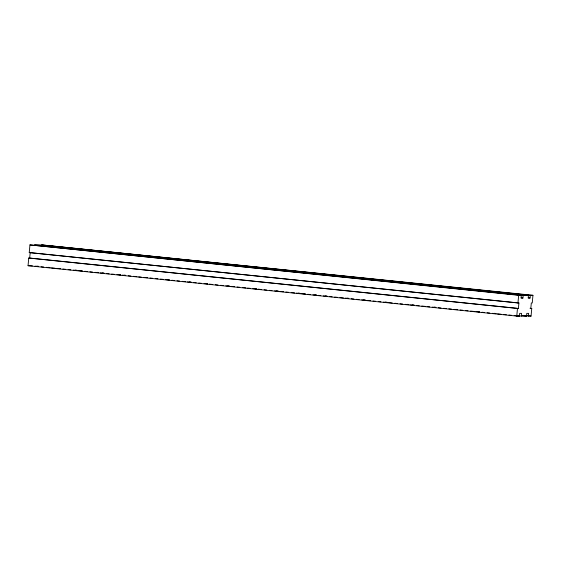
<?xml version="1.0" encoding="UTF-8"?>
<svg xmlns="http://www.w3.org/2000/svg" width="561" height="561" viewBox="0 0 561 561"><rect width="100%" height="100%" fill="white"/><g stroke="black" fill="none" stroke-linecap="round" stroke-linejoin="round"><path stroke-width="0.84" d="M516.057 315.562L521.281 316.102L521.534 313.368L519.654 313.368L519.402 316.102L516.772 316.102L28.05 265.704L28.744 258.039L29.684 258.039L518.406 308.438L518.904 302.968L29.242 252.569L29.943 244.905L521.295 295.303L521.05 298.038L522.922 298.038L523.175 295.296L528.441 295.296L528.189 298.031L530.068 298.031L530.32 295.296L532.95 295.296L532.256 302.961L531.316 302.961L530.818 308.431L531.758 308.431L531.057 316.095L523.196 315.555M29.684 258.039L30.182 252.569M516.772 316.102L517.466 308.438L518.406 308.438M29.242 252.569L517.964 302.968L518.666 295.303L521.295 295.303M521.281 316.102L526.548 316.095L526.793 313.361L528.672 313.361L528.427 316.095M28.05 265.704L32.426 265.886M517.964 302.968L518.904 302.968M532.95 295.296L41.598 244.898L530.32 295.296M528.441 295.296L39.719 244.898L34.452 244.905L523.175 295.296M29.943 244.905L518.666 295.303M528.329 297.849L530.068 298.031M521.183 297.856L522.922 298.038M530.012 308.248L531.758 308.431M28.744 258.039L517.466 308.438M525.832 315.555L531.057 316.095M521.316 315.562L526.548 316.095M36.914 266.152L38.66 266.335M48.239 267.324L49.985 267.499M58.695 268.396L60.441 268.579M75.251 270.107L76.99 270.283M80.475 270.647L82.215 270.823M97.025 272.351L98.771 272.534M102.256 272.891L103.995 273.067M118.806 274.595L120.545 274.778M124.03 275.135L125.776 275.318M145.811 277.379L147.557 277.562M167.592 279.63L169.331 279.806M189.373 281.874L191.112 282.057M205.922 283.578L207.661 283.761M227.703 285.83L229.442 286.005M254.708 288.613L256.447 288.789M276.489 290.857L278.228 291.04M281.713 291.397L283.452 291.573M298.263 293.101L300.009 293.284M303.494 293.641L305.233 293.824M314.819 294.813L316.558 294.988M325.268 295.885L327.014 296.068M347.049 298.136L348.795 298.312M363.598 299.84L365.344 300.023M368.829 300.38L370.569 300.563M385.379 302.084L387.125 302.267M407.16 304.335L408.899 304.511M412.384 304.868L414.13 305.051M434.165 307.119L435.911 307.295M455.946 309.363L457.685 309.546M477.727 311.607L479.466 311.79M494.276 313.319L496.015 313.494M35.041 266.152L38.52 266.51M41.135 266.784L43.751 267.05M46.367 267.324L49.845 267.681M51.591 267.863L55.076 268.221M56.815 268.396L60.3 268.761M62.916 269.028L65.532 269.301M68.14 269.568L70.756 269.834M73.372 270.107L76.857 270.465M78.596 270.647L82.081 271.005M84.697 271.272L87.306 271.545M89.921 271.812L92.537 272.085M95.146 272.351L98.631 272.709M100.377 272.891L103.862 273.249M106.471 273.523L109.086 273.789M111.702 274.063L114.311 274.329M116.926 274.595L120.412 274.96M122.151 275.135L125.636 275.5M128.252 275.767L130.867 276.033M133.476 276.307L136.961 276.664M138.707 276.846L141.323 277.113M143.932 277.386L147.417 277.744M150.032 278.011L152.641 278.284M155.257 278.551L157.872 278.817M160.488 279.09L163.097 279.357M165.712 279.63L169.198 279.988M171.813 280.255L174.422 280.528M177.038 280.795L179.653 281.068M182.262 281.334L185.747 281.692M187.493 281.874L190.978 282.232M193.587 282.506L196.203 282.772M198.818 283.046L201.427 283.312M204.043 283.578L207.528 283.943M209.267 284.118L212.752 284.483M215.368 284.75L217.984 285.016M220.592 285.29L223.208 285.556M225.824 285.83L229.309 286.187M231.048 286.369L234.533 286.727M237.149 286.994L239.757 287.267M242.373 287.534L245.858 287.891M247.604 288.074L250.213 288.34M252.829 288.613L256.314 288.971M258.053 289.153L261.538 289.511M264.154 289.778L266.77 290.051M269.378 290.317L271.994 290.591M274.61 290.857L278.095 291.215M279.834 291.397L283.319 291.755M285.935 292.029L288.543 292.295M291.159 292.569L294.644 292.926M296.383 293.101L299.869 293.466M301.615 293.641L305.1 294.006M307.709 294.273L310.324 294.539M312.94 294.813L316.425 295.17M318.164 295.352L320.78 295.619M323.388 295.892L326.874 296.25M329.489 296.517L332.105 296.79M334.714 297.057L337.329 297.33M339.945 297.596L343.43 297.954M345.169 298.136L348.654 298.494M351.27 298.761L353.886 299.034M356.494 299.301L359.11 299.574M361.726 299.84L365.204 300.198M366.95 300.38L370.435 300.738M373.051 301.012L375.66 301.278M378.275 301.552L380.891 301.818M383.5 302.084L386.985 302.449M388.731 302.624L392.216 302.989M394.825 303.256L397.44 303.522M400.056 303.796L402.665 304.062M405.28 304.335L408.766 304.693M410.505 304.875L413.99 305.233M416.606 305.5L419.221 305.773M421.83 306.04L425.315 306.397M427.061 306.579L429.67 306.846M432.286 307.119L435.771 307.477M438.386 307.751L440.995 308.017M443.611 308.284L446.226 308.557M448.842 308.823L451.451 309.097M454.066 309.363L457.552 309.721M460.16 309.995L462.776 310.261M465.392 310.535L468.007 310.801M470.616 311.075L474.101 311.432M475.847 311.607L479.332 311.972M481.941 312.239L484.557 312.512M487.172 312.779L489.781 313.045M492.397 313.319L495.882 313.676M497.621 313.858L501.106 314.216M503.722 314.483L506.338 314.756M508.946 315.023L511.562 315.296M514.178 315.562L519.402 316.102"/></g></svg>
